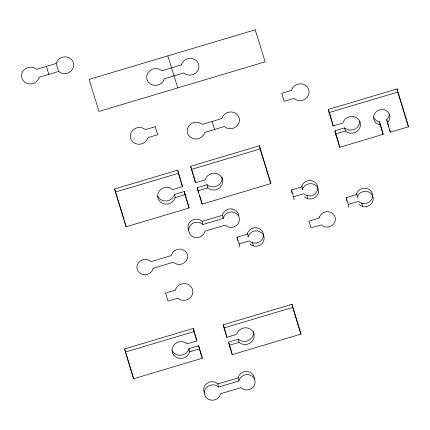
<?xml version="1.0" encoding="UTF-8"?>
<svg xmlns="http://www.w3.org/2000/svg" width="430" height="430" viewBox="0 0 430 430"><rect width="100%" height="100%" fill="white"/><g stroke="black" fill="none" stroke-linecap="round" stroke-linejoin="round"><path stroke-width="0.64" d="M238.881 381.002L239.058 380.254A8.224 7.681 -12.6 0 1 250.48 375.213A8.224 7.681 -12.6 0 1 253.635 386.473A8.224 7.681 -12.6 0 1 241.208 387.941L240.945 387.672L220.569 393.751L220.391 394.498A8.224 7.681 -12.6 0 1 208.964 399.54A8.224 7.681 -12.6 0 1 205.814 388.279A8.224 7.681 -12.6 0 1 218.236 386.817L218.499 387.081L238.881 381.002L238.177 377.863L238.354 377.115A8.224 7.681 -12.6 0 1 247.47 371.466A8.224 7.681 -12.6 0 1 254.409 379.023M239.811 247.03L239.112 243.891L249.395 240.961A8.224 7.681 -12.6 0 0 261.838 239.849A8.224 7.681 -12.6 0 0 259.08 228.502A8.224 7.681 -12.6 0 0 247.503 233.167L247.228 234.178L237.043 237.22L237.747 240.359M247.933 237.317L248.201 236.306L247.503 233.167M294.185 199.789L293.48 196.65L303.768 193.72A8.224 7.681 -12.6 0 0 316.211 192.608A8.224 7.681 -12.6 0 0 313.454 181.261A8.224 7.681 -12.6 0 0 301.871 185.927L301.602 186.937L291.416 189.979L292.115 193.118M302.301 190.076L302.575 189.066L301.871 185.927M348.934 207.48L348.236 204.341L358.518 201.417A8.224 7.681 -12.6 0 0 370.961 200.299A8.224 7.681 -12.6 0 0 368.204 188.953A8.224 7.681 -12.6 0 0 356.626 193.618L356.352 194.629L346.171 197.671L346.87 200.81M357.056 197.768L357.325 196.757L356.626 193.618M373.735 117.729A8.224 7.681 -12.6 0 0 378.454 121.48L379.523 121.706L383.162 134.332L339.743 147.291L335.61 133.945L345.333 131.021A8.971 8.374 -12.6 0 0 358.969 129.322A8.971 8.374 -12.6 0 0 355.212 117.046A8.971 8.374 -12.6 0 0 342.887 123.007L333.132 125.942L328.3 109.462L397.057 88.945L408.5 126.769L390.327 132.193L387.392 122.711L386.812 119.47A8.224 7.681 -12.6 0 0 389.284 113.988M387.392 122.711L387.511 122.609A8.224 7.681 -12.6 0 0 386.694 110.945A8.224 7.681 -12.6 0 0 374.53 113.869A8.224 7.681 -12.6 0 0 379.158 124.619L380.227 124.845L383.162 134.332M56.147 63.452L36.668 69.316A8.971 8.374 -12.6 0 0 23.037 71.009A8.971 8.374 -12.6 0 0 26.789 83.291A8.971 8.374 -12.6 0 0 39.119 77.33L58.598 71.466A8.971 8.374 -12.6 0 0 72.229 69.767A8.971 8.374 -12.6 0 0 68.478 57.491A8.971 8.374 -12.6 0 0 56.147 63.452L58.598 71.466M335.61 133.945L334.911 130.806L344.634 127.882A8.971 8.374 -12.6 0 0 354.411 129.29A8.971 8.374 -12.6 0 0 359.802 121.298M184.298 191.5L189.13 207.98L126.044 226.803L114.6 188.98L177.687 170.151L182.519 186.636L172.796 189.56A8.971 8.374 -12.6 0 0 159.165 191.259A8.971 8.374 -12.6 0 0 162.916 203.535A8.971 8.374 -12.6 0 0 175.246 197.574L184.997 194.639L184.298 191.5L174.542 194.435A8.971 8.374 -12.6 0 1 166.593 200.982A8.971 8.374 -12.6 0 1 157.659 196.188M195.478 182.766L205.234 179.831A8.971 8.374 -12.6 0 1 217.558 173.87A8.971 8.374 -12.6 0 1 221.31 186.147A8.971 8.374 -12.6 0 1 207.679 187.846L197.956 190.769L202.089 204.116L270.846 183.594L259.403 145.77L190.646 166.286L195.478 182.766L194.774 179.627M197.956 190.769L197.257 187.636L206.98 184.706A8.971 8.374 -12.6 0 0 217.284 185.868A8.971 8.374 -12.6 0 0 222.052 177.031M198.681 345.774L202.272 358.249L133.515 378.765L124.549 348.945L193.306 328.429L196.902 340.904L187.179 343.833A8.971 8.374 -12.6 0 0 173.548 345.532A8.971 8.374 -12.6 0 0 177.3 357.808A8.971 8.374 -12.6 0 0 189.625 351.848L199.38 348.913L198.681 345.774L188.926 348.708A8.971 8.374 -12.6 0 1 180.976 355.255A8.971 8.374 -12.6 0 1 172.038 350.461M226.836 337.287L236.586 334.352A8.971 8.374 -12.6 0 1 248.916 328.391A8.971 8.374 -12.6 0 1 252.668 340.667A8.971 8.374 -12.6 0 1 239.037 342.361L229.314 345.29L232.205 354.632L300.962 334.11L291.997 304.289L223.24 324.811L226.836 337.287L226.132 334.148M229.314 345.29L228.609 342.151L238.333 339.227A8.971 8.374 -12.6 0 0 248.642 340.388A8.971 8.374 -12.6 0 0 253.41 331.551M328.998 112.601L397.761 92.084L397.057 88.945M115.299 192.119L178.391 173.29L177.687 170.151M191.345 169.425L260.107 148.909L259.403 145.77M188.765 230.26A8.224 7.681 -12.6 0 1 191.597 220.536A8.224 7.681 -12.6 0 1 202.181 221.364L222.52 215.296A8.224 7.681 -12.6 0 1 230.845 208.824A8.224 7.681 -12.6 0 1 238.709 215.355M202.885 224.503L223.224 218.435A8.224 7.681 -12.6 0 1 234.468 212.49A8.224 7.681 -12.6 0 1 238 223.89A8.224 7.681 -12.6 0 1 225.288 225.094L204.943 231.163A8.224 7.681 -12.6 0 1 193.704 237.113A8.224 7.681 -12.6 0 1 190.173 225.707A8.224 7.681 -12.6 0 1 202.885 224.503L202.181 221.364M125.254 352.084L194.011 331.568L193.306 328.429M223.944 327.945L292.701 307.428L291.997 304.289M204.255 392.52A8.224 7.681 -12.6 0 1 207.222 383.125A8.224 7.681 -12.6 0 1 217.537 383.678L217.8 383.947L238.177 377.863M359.12 204.438L359.222 204.551A8.224 7.681 -12.6 0 0 371.665 203.438A8.224 7.681 -12.6 0 0 368.908 192.092A8.224 7.681 -12.6 0 0 357.325 196.757M304.365 196.746L304.467 196.859A8.224 7.681 -12.6 0 0 316.91 195.747A8.224 7.681 -12.6 0 0 314.153 184.4A8.224 7.681 -12.6 0 0 302.575 189.066M249.997 243.987L250.099 244.1A8.224 7.681 -12.6 0 0 262.542 242.988A8.224 7.681 -12.6 0 0 259.784 231.641A8.224 7.681 -12.6 0 0 248.201 236.306M397.761 92.084L408.5 126.769M386.688 119.572L388.844 126.528M328.3 109.462L332.234 122.168M334.911 130.806L339.039 144.152M346.171 197.671L348.236 204.341M291.416 189.979L293.48 196.65M260.107 148.909L270.846 183.594M292.701 307.428L300.962 334.11M212.108 121.464L214.586 129.468M237.043 237.22L239.112 243.891M167.85 55.873L177.767 87.897M190.646 166.286L193.204 174.548M193.597 175.816L194.58 178.993M197.257 187.636L198.827 192.715M199.617 195.258L201.385 200.977M178.391 173.29L182.519 186.636M184.997 194.639L189.13 207.98M223.24 324.811L225.938 333.524M228.609 342.151L231.501 351.493M194.011 331.568L196.902 340.904M199.38 348.913L202.272 358.249M114.6 188.98L123.974 219.252M124.367 220.515L125.34 223.67M46.392 66.387L48.875 74.395M124.549 348.945L132.617 374.992M389.623 129.054L390.327 132.193M379.523 121.706L380.227 124.845M361.759 203.245L362.463 206.384M344.634 127.882L345.333 131.021M339.179 144.776L339.743 147.291M332.433 122.803L333.132 125.942M307.004 195.553L307.708 198.687M252.636 242.794L253.334 245.928M222.52 215.296L223.224 218.435M206.98 184.706L207.679 187.846M238.333 339.227L239.037 342.361M201.525 201.605L202.089 204.116M231.641 352.122L232.205 354.632M217.8 383.947L218.499 387.081M174.542 194.435L175.246 197.574M188.926 348.708L189.625 351.848M125.479 224.293L126.044 226.803M132.811 375.632L133.515 378.765M153.112 268.272L152.935 269.019A8.224 7.681 -12.6 0 1 141.508 274.06A8.224 7.681 -12.6 0 1 138.352 262.8A8.224 7.681 -12.6 0 1 150.779 261.332L151.043 261.601L171.425 255.522L171.602 254.775A8.224 7.681 -12.6 0 1 183.024 249.733A8.224 7.681 -12.6 0 1 186.179 260.994A8.224 7.681 -12.6 0 1 173.752 262.456L173.489 262.192L153.112 268.272M319.431 217.107L319.162 218.123L308.976 221.16L311.04 227.835L321.328 224.906A8.224 7.681 -12.6 0 0 333.771 223.793A8.224 7.681 -12.6 0 0 331.014 212.447A8.224 7.681 -12.6 0 0 319.431 217.107M181.315 64.919L161.836 70.783A8.971 8.374 -12.6 0 0 148.205 72.477A8.971 8.374 -12.6 0 0 151.957 84.758A8.971 8.374 -12.6 0 0 164.287 78.797L183.76 72.933A8.971 8.374 -12.6 0 0 197.397 71.235A8.971 8.374 -12.6 0 0 193.645 58.958A8.971 8.374 -12.6 0 0 181.315 64.919M155.171 126.726L145.448 129.656A8.971 8.374 -12.6 0 0 131.816 131.354A8.971 8.374 -12.6 0 0 135.568 143.631A8.971 8.374 -12.6 0 0 147.893 137.67L157.649 134.735L155.171 126.726M291.502 90.391L281.747 93.331L284.225 101.335L293.948 98.406A8.971 8.374 -12.6 0 0 307.579 96.712A8.971 8.374 -12.6 0 0 303.827 84.431A8.971 8.374 -12.6 0 0 291.502 90.391M221.858 118.524L202.385 124.394A8.971 8.374 -12.6 0 0 188.749 126.087A8.971 8.374 -12.6 0 0 192.5 138.363A8.971 8.374 -12.6 0 0 204.83 132.408L224.309 126.538A8.971 8.374 -12.6 0 0 237.94 124.845A8.971 8.374 -12.6 0 0 234.189 112.569A8.971 8.374 -12.6 0 0 221.858 118.524M175.284 290.18L165.528 293.115L168.012 301.124L177.735 298.194A8.971 8.374 -12.6 0 0 191.366 296.501A8.971 8.374 -12.6 0 0 187.614 284.219A8.971 8.374 -12.6 0 0 175.284 290.18M255.232 29.799L89.064 79.383L98.981 111.408L265.143 61.823L255.232 29.799"/></g></svg>
